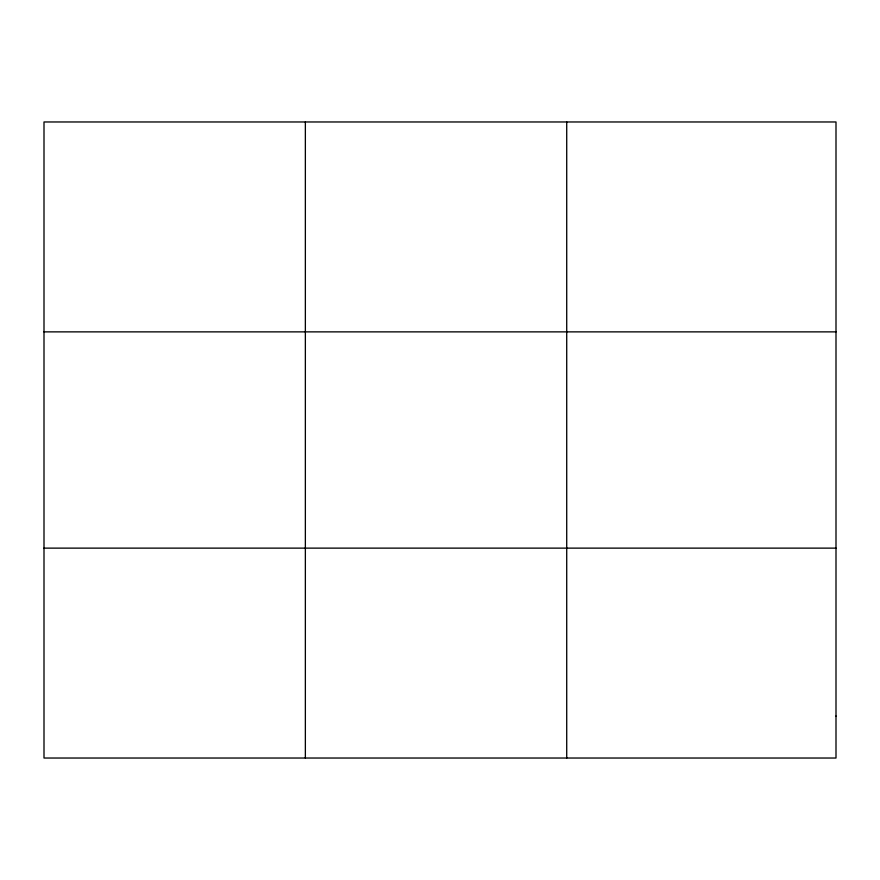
<?xml version="1.0" encoding="UTF-8"?>
<svg xmlns="http://www.w3.org/2000/svg" width="880" height="880" viewBox="0 0 880 880"><rect width="100%" height="100%" fill="white"/><g stroke="black" fill="none" stroke-linecap="round" stroke-linejoin="round"><path stroke-width="1.32" d="M305.36 758.032L305.36 121.968M566.72 758.032L566.72 121.968M44 331.87L836 331.87M44 548.13L836 548.13M836 716.056L836 758.032L44 758.032L44 121.968L836 121.968L836 716.056"/></g></svg>
